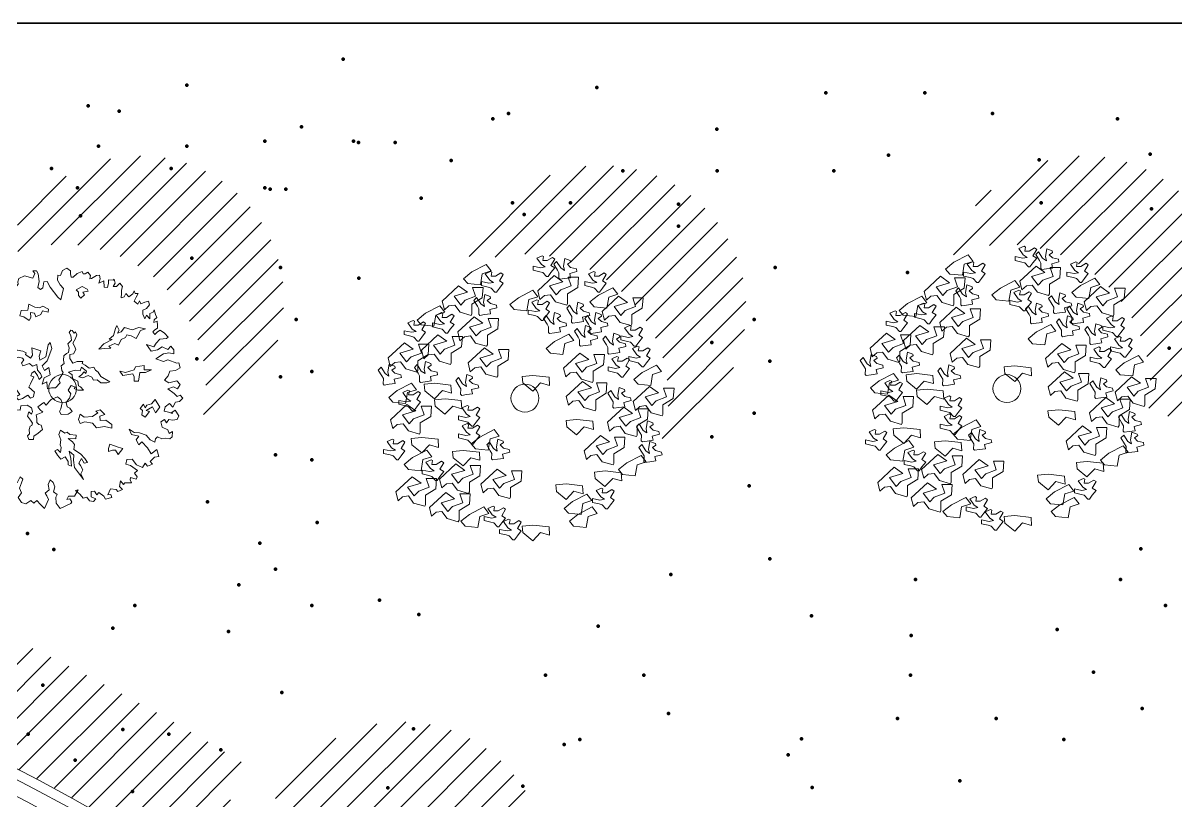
# Model space of a CAD drawing. Header units: millimetres. Extents: x 262 to 370, y -104 to 114.
# Drawn here: x 331.33 to 350.63, y 101.24 to 114.26 of the extents above; entities that cross this region are included whole.
import ezdxf

# ---------------------------------------------------------------- set-up
doc = ezdxf.new("R2010")
doc.units = ezdxf.units.MM
doc.header["$LTSCALE"] = 0.1
doc.layers.get('0').update_dxf_attribs({"lineweight": 9})
for name, color, linetype, lineweight in [('detalles', 2, 'Continuous', 9), ('gruesomarco', 20, 'Continuous', 100), ('letreros y cotas', 6, 'Continuous', 13), ('mobiliario', 3, 'Continuous', 13), ('terreno', 8, 'Continuous', 35)]:
    doc.layers.add(name, color=color, linetype=linetype, lineweight=lineweight)

# ---------------------------------------------------------------- blocks, each defined once
blk = doc.blocks.new('BRANCHO2', base_point=(16.83, 36.07))
for p, q in [((16.78256489369278, 36.09718241385954), (16.82440972142156, 36.10115080325709)), ((16.7857268308746, 36.07214155454837), (16.78256489369278, 36.09718241385954)), ((16.82440972142156, 36.10115080325709), (16.8867425573393, 36.09416231735898)), ((16.8867425573393, 36.09416231735898), (16.88865692736133, 36.06243613423904)), ((16.82354466026916, 36.04100382103861), (16.7857268308746, 36.07214155454837)), ((16.85344027342794, 36.07260582294585), (16.82354466026916, 36.04100382103861)), ((16.88865692736133, 36.06243613423904), (16.85344027342794, 36.07260582294585))]:
    blk.add_line(p, q)
blk = doc.blocks.new('BRANCHO1', base_point=(16.66, 36.12))
for p, q in [((16.57301832006208, 36.14979948632452), (16.63628943259033, 36.20833145586446)), ((16.67073213193272, 36.18366151489208), (16.6190050010522, 36.16825125039427)), ((16.63628943259033, 36.20833145586446), (16.67073213193272, 36.18366151489208)), ((16.70239922913031, 36.16825125039427), (16.69085524748258, 36.20218086784121)), ((16.69085524748258, 36.20218086784121), (16.73110147858231, 36.20218086784121)), ((16.73110147858231, 36.20218086784121), (16.72826279457058, 36.16210066237102)), ((16.58166053583114, 36.11593745775695), (16.57301832006208, 36.14979948632452)), ((16.6190050010522, 36.16825125039427), (16.64486856649246, 36.1343892218267)), ((16.64486856649246, 36.1343892218267), (16.66215299803059, 36.15290857477583)), ((16.66215299803059, 36.15290857477583), (16.70239922913031, 36.16825125039427)), ((16.72826279457058, 36.16210066237102), (16.68801656347085, 36.13749831027802)), ((16.59888188550234, 36.13134772225477), (16.58166053583114, 36.11593745775695)), ((16.62190676693086, 36.1343892218267), (16.59888188550234, 36.13134772225477)), ((16.64202988248073, 36.10667778128239), (16.62190676693086, 36.1343892218267)), ((16.68511479759218, 36.09437660523589), (16.64202988248073, 36.10667778128239)), ((16.68801656347085, 36.10052719325913), (16.68511479759218, 36.09437660523589)), ((16.68801656347085, 36.13749831027802), (16.68801656347085, 36.10052719325913))]:
    blk.add_line(p, q)
blk = doc.blocks.new('BRANCHO3', base_point=(16.71, 35.96))
for p, q in [((16.68987688445014, 36.03490605145767), (16.66975376890028, 36.0256463749831)), ((16.66975376890028, 36.0256463749831), (16.68697511857147, 36.0010440228901)), ((16.69561733434054, 36.03179696300635), (16.68987688445014, 36.03490605145767)), ((16.69271556846187, 36.01645428738792), (16.69561733434054, 36.03179696300635)), ((16.71, 36.01645428738792), (16.69271556846187, 36.01645428738792)), ((16.73012311554986, 36.02875546343441), (16.71, 36.01645428738792)), ((16.72431958379254, 35.99793493443878), (16.738702249452, 36.02260487541116)), ((16.738702249452, 36.02260487541116), (16.73012311554986, 36.02875546343441)), ((16.65537110324081, 35.99489343486685), (16.65537110324081, 35.97948317036904)), ((16.68407335269281, 35.98867525796422), (16.65537110324081, 35.99489343486685)), ((16.65537110324081, 35.97948317036904), (16.68123466868107, 35.97333258234578)), ((16.68123466868107, 35.97333258234578), (16.69271556846187, 35.97022349389447)), ((16.70135778423094, 35.99178434641554), (16.68407335269281, 35.98867525796422)), ((16.68697511857147, 36.0010440228901), (16.70135778423094, 35.99178434641554)), ((16.69271556846187, 35.97022349389447), (16.70709823412134, 35.95481322939666)), ((16.71283868401174, 35.95481322939666), (16.72431958379254, 35.97022349389447)), ((16.738702249452, 35.98867525796422), (16.72431958379254, 35.99793493443878)), ((16.72431958379254, 35.97022349389447), (16.738702249452, 35.98867525796422)), ((16.70709823412134, 35.95481322939666), (16.71283868401174, 35.95481322939666))]:
    blk.add_line(p, q)
blk = doc.blocks.new('TREEO')
at = {"yscale": 3.6, "zscale": 3.6}
for name, p, xscale, rotation in [('BRANCHO2', (-0.6262248537390777, 1.752432096724378), 3.599999999999999, 33.69006752598449), ('BRANCHO3', (0.5257751462609169, 1.752432096724353), 3.6, 315.0000000000102), ('BRANCHO2', (1.137775146260923, 1.428432096724366), 3.599999999999999, 33.69006752598449), ('BRANCHO3', (-0.5902248537390848, 1.248432096724351), 3.6, 315.0000000000102), ('BRANCHO2', (0.02177514626092131, 1.392432096724373), 3.599999999999999, 33.69006752598449), ('BRANCHO3', (0.7057751462609195, 1.140432096724372), 3.6, 315.0000000000102), ('BRANCHO2', (-1.274224853739077, 1.176432096724365), 3.599999999999999, 33.69006752598449), ('BRANCHO3', (0.38177514626092, 0.9964320967243496), 3.6, 315.0000000000102), ('BRANCHO3', (0.9577751462609206, 0.9964320967243496), 3.6, 315.0000000000102), ('BRANCHO3', (0.8137751462609109, 0.8164320967243599), 3.6, 315.0000000000102), ('BRANCHO2', (0.5257751462609169, 0.7804320967243672), 3.599999999999999, 33.69006752598449), ('BRANCHO3', (1.209775146260922, 0.7084320967243558), 3.6, 315.0000000000102), ('BRANCHO3', (-1.922224853739082, 0.2764320967243651), 3.6, 315.0000000000102), ('BRANCHO3', (-1.41822485373908, 0.3124320967243324), 3.6, 315.0000000000102), ('BRANCHO2', (1.749775146260916, 0.3484320967243764), 3.599999999999999, 33.69006752598449), ('BRANCHO3', (-0.8422248537390794, 0.1324320967243426), 3.6, 315.0000000000102), ('BRANCHO2', (-1.670224853739081, 0.09643209672437536), 3.599999999999999, 33.69006752598449), ('BRANCHO3', (1.28177514626092, -0.04756790327564714), 3.6, 315.0000000000102), ('BRANCHO3', (1.677775146260918, -0.5155679032756308), 3.6, 315.0000000000102), ('BRANCHO2', (-0.5182248537390799, -0.5515679032756236), 3.599999999999999, 33.69006752598449), ('BRANCHO3', (-0.4102248537390822, -0.7675679032756317), 3.6, 315.0000000000102), ('BRANCHO3', (1.713775146260911, -0.8035679032756502), 3.6, 315.0000000000102), ('BRANCHO2', (-1.454224853739079, -0.8395679032756431), 3.599999999999999, 33.69006752598449), ('BRANCHO2', (1.533775146260921, -0.9115679032756288), 3.599999999999999, 33.69006752598449), ('BRANCHO2', (0.7777751462609179, -1.451567903275624), 3.599999999999999, 33.69006752598449), ('BRANCHO2', (-0.6622248537390769, -1.631567903275639), 3.599999999999999, 33.69006752598449), ('BRANCHO2', (0.8497751462609164, -1.631567903275639), 3.599999999999999, 33.69006752598449)]:
    blk.add_blockref(name, p, dxfattribs=dict(at, xscale=xscale, rotation=rotation))
at = {"xscale": 3.6, "yscale": 3.6, "zscale": 3.6}
for name, p in [('BRANCHO3', (0.3457751462609272, 1.788432096724371)), ('BRANCHO3', (-0.3742248537390767, 1.572432096724363)), ('BRANCHO1', (0.5257751462609169, 1.464432096724359)), ('BRANCHO3', (1.065775146260925, 1.572432096724363)), ('BRANCHO1', (-0.8062248537390801, 1.320432096724362)), ('BRANCHO1', (1.425775146260917, 1.176432096724365)), ('BRANCHO3', (0.2737751462609159, 1.176432096724365)), ('BRANCHO3', (-1.454224853739079, 0.8884320967243713)), ('BRANCHO3', (-1.058224853739081, 0.9964320967243754)), ('BRANCHO1', (-0.5902248537390784, 0.8884320967243713)), ('BRANCHO3', (1.569775146260927, 0.8164320967243599)), ('BRANCHO1', (-1.562224853739077, 0.5284320967243661)), ('BRANCHO1', (-1.09422485373908, 0.6364320967243702)), ('BRANCHO1', (-0.4462248537390751, 0.4564320967243549)), ('BRANCHO1', (0.8857751462609219, 0.3844320967243692)), ('BRANCHO3', (1.389775146260924, 0.3844320967243692)), ('BRANCHO3', (1.677775146260918, 0.5284320967243661)), ('BRANCHO2', (0.1657751462609247, 0.2764320967243651)), ('BRANCHO3', (-1.526224853739078, -0.08356790327564001)), ('BRANCHO2', (-1.202224853739078, 0.168432096724361)), ('BRANCHO1', (0.9217751462609277, -0.01156790327562873)), ('BRANCHO1', (1.85777514626092, -0.08356790327564001)), ('BRANCHO2', (-1.058224853739081, -0.0475679032756216)), ('BRANCHO1', (-1.526224853739078, -0.335567903275641)), ('BRANCHO3', (-0.6982248537390761, -0.2995679032756226)), ('BRANCHO1', (1.497775146260915, -0.3715679032756339)), ('BRANCHO3', (-0.6982248537390761, -0.5515679032756236)), ('BRANCHO2', (0.7777751462609179, -0.335567903275641)), ('BRANCHO2', (-1.382224853739081, -0.587567903275642)), ('BRANCHO1', (1.173775146260916, -0.7675679032756317)), ('BRANCHO3', (-1.742224853739079, -0.7675679032756317)), ('BRANCHO3', (-1.202224853739078, -1.055567903275626)), ('BRANCHO2', (-0.8062248537390801, -0.7675679032756317)), ('BRANCHO1', (-0.8422248537390794, -1.16356790327563)), ('BRANCHO1', (-0.2662248537390789, -1.235567903275641)), ('BRANCHO2', (1.173775146260916, -1.055567903275626)), ('BRANCHO1', (-1.454224853739079, -1.343567903275645)), ('BRANCHO2', (0.633775146260921, -1.235567903275641)), ('BRANCHO1', (-0.9862248537390764, -1.559567903275628)), ('BRANCHO3', (1.173775146260916, -1.451567903275624)), ('BRANCHO3', (-0.3382248537390774, -1.703567903275625)), ('BRANCHO3', (-0.1222248537390756, -1.88356790327564)), ('BRANCHO2', (0.1657751462609247, -1.811567903275629))]:
    blk.add_blockref(name, p, dxfattribs=at)
blk = doc.blocks.new('arbol1')
at = {"color": 0, "linetype": 'ByBlock'}
for points in [[(98.430052415685, 86.90007055756854), (98.53582258097981, 86.82122911186539), (98.58767070122246, 86.7714345145792), (98.63744489665532, 86.79218226344844), (98.68099731765909, 86.74238766616224), (98.6229274229874, 86.68636874421529), (98.55863575388662, 86.67806964466757), (98.5150833328828, 86.59300387430366), (98.4570134382111, 86.65732189579833), (98.38649999468123, 86.59922819896445), (98.36576074658421, 86.52868585280899), (98.5150833328828, 86.49133990484435), (98.47982661111786, 86.49133990484435), (98.55034005464779, 86.54320927701747), (98.61463172374857, 86.44984440710584), (98.58767070122246, 86.38552638561117), (98.5088615584537, 86.37722728606349), (98.44456988935292, 86.38552638561117), (98.40723924277825, 86.33365701343808), (98.37198252101331, 86.38552638561117), (98.31391262634162, 86.34818043764653), (98.33672579924837, 86.25689034262186), (98.430052415685, 86.21332006999643), (98.45079166378201, 86.15522637316252), (98.5088615584537, 86.18427322157947), (98.50056585921493, 86.09920745121556), (98.46530913744994, 86.06186150325092), (98.39272176911032, 86.0763849274594), (98.32843010000954, 86.06186150325092), (98.25791665647961, 86.09920745121556), (98.22265993471467, 86.06186150325092), (98.21436423547584, 86.00584258130397), (98.13555509270714, 86.04733807904245), (98.06504164917726, 86.1261795247456), (97.95719755907265, 86.16352547271023), (97.86387094263603, 86.16974979737103), (97.78506179986732, 86.2278434942049), (97.82031852163226, 86.13447862429328), (97.94268008540473, 86.10543177587635), (97.89912766440096, 86.04733807904245), (97.94268008540473, 85.96227230867854), (97.99245428083759, 86.01206690596473), (98.09200267170337, 85.91247771139234), (98.15007256637506, 85.81288851681995), (98.24339918281169, 85.88343086297539), (98.27865590457668, 85.76931824419455), (98.20814246104675, 85.75479481998605), (98.13555509270714, 85.68217769894369), (98.17081181447207, 85.64068220120521), (98.09200267170337, 85.60333625324054), (98.05052417550928, 85.65520562541366), (98.00697175450557, 85.5825885043713), (97.9074233636398, 85.62615877699673), (97.83483599530018, 85.72574797156909), (97.7415093788635, 85.71952364690833), (97.72699190519563, 85.64068220120521), (97.80580104796434, 85.61785967744902), (97.92194083730772, 85.53279390708511), (97.87009271706512, 85.48922363445968), (97.91364513806889, 85.424905612965), (97.89912766440096, 85.38963443988729), (97.80580104796434, 85.41868128830424), (97.79957927353519, 85.37511101567884), (97.82031852163226, 85.32531641839262), (97.77054432619934, 85.32531641839262), (97.71247443152765, 85.32531641839262), (97.68551340900154, 85.29626956997566), (97.63573921356863, 85.36058759147036), (97.62122173990076, 85.26722272155874), (97.67099593533362, 85.21742812427254), (97.59218679256492, 85.18215695119483), (97.56315184522907, 85.21742812427254), (97.46982522879239, 85.22572722382023), (97.42627280778862, 85.12406325436092), (97.47812092803122, 85.13236235390863), (97.4905644768894, 85.08049298173552), (97.38479431159453, 85.05352090820548), (97.35575936425874, 85.10331550549168), (97.27695022148998, 85.16763352698635), (97.24169349972505, 85.12406325436092), (97.20436285315043, 85.18838127585559), (97.14836688328842, 85.18215695119483), (97.14836688328842, 85.095016405944), (97.22717602605712, 85.05974523286625), (97.18362360505336, 85.01617496024085), (97.11933193595257, 85.02447405978853), (97.0757795149488, 85.0887920812832), (97.01148784584802, 85.06804433241396), (96.9617136504151, 85.13236235390863), (96.8829045076464, 85.1966803754033), (96.92645692865017, 85.21120379961178), (96.86838703397848, 85.10331550549168), (96.7688386431127, 85.10331550549168), (96.73980369577686, 85.0452218086578), (96.78957789120977, 85.05974523286625), (96.82483461297471, 85.00995063558008), (96.80409536487764, 84.98090378716313), (96.62573783124321, 84.89583801679919), (96.56144616214237, 84.98920288671081), (96.5531504629036, 85.0887920812832), (96.57596363581035, 85.13236235390863), (96.51789374113866, 85.17385785164711), (96.53863298923568, 85.26099839689795), (96.51167196670951, 85.33154074305341), (96.45982384646697, 85.37511101567884), (96.42456712470198, 85.29626956997566), (96.445306372799, 85.21120379961178), (96.37479292926912, 85.15311010277787), (96.40382787660496, 85.10953983015247), (96.43286282394081, 85.0452218086578), (96.36649723003029, 84.89583801679919), (96.29598378650041, 84.96638036295465), (96.23791389182873, 85.0306983844493), (96.18813969639581, 84.98920288671081), (96.13836550096295, 85.0306983844493), (96.05333458376509, 84.97467946250234), (95.98074721542548, 84.99542721137158), (95.92267732075379, 85.08049298173552), (95.98074721542548, 85.15933442743864), (95.94549049366054, 85.23817587314178), (95.98074721542548, 85.32531641839262), (96.0014864635225, 85.38963443988729), (95.96000796732847, 85.424905612965), (95.9102337718956, 85.32531641839262), (95.86668135089184, 85.36888669101805), (95.84386817798509, 85.31701731884493), (95.85838565165301, 85.22572722382023), (95.75883726078723, 85.22572722382023), (95.65928886992151, 85.29626956997566), (95.60121897524982, 85.22572722382023), (95.55766655424605, 85.2900452453149), (95.53070553171989, 85.34606416726189), (95.45811816338028, 85.37511101567884), (95.47885741147729, 85.41868128830424), (95.4664138626191, 85.51204615821587), (95.45811816338028, 85.56184075550206), (95.47885741147729, 85.5825885043713), (95.43737891528326, 85.6323831016575), (95.35027407327573, 85.5244948075374), (95.37930902061157, 85.46017678604272), (95.25072568241, 85.49752273400739), (95.25072568241, 85.5825885043713), (95.18643401330917, 85.61785967744902), (95.20717326140618, 85.69670112315217), (95.25694745683904, 85.71952364690833), (95.19265578773826, 85.783841668403), (95.12214234420838, 85.7340470711168), (95.11384664496956, 85.7340470711168), (95.07236814877547, 85.79006599306379), (95.12836411863748, 85.83986059034999), (95.07236814877547, 85.92700113560082), (95.02881572777176, 85.9187020360531), (94.99355900600676, 85.96227230867854), (95.0350375022008, 85.98302005754778), (95.04333320143962, 86.0763849274594), (94.90645416399923, 86.04111375438168), (94.90645416399923, 86.11165610053712), (94.90645416399923, 86.18427322157947), (94.8649756678052, 86.19879664578798), (94.82142324680137, 86.2278434942049), (94.8131275475626, 86.26311466728262), (94.79238829946553, 86.37722728606349), (94.77164905136851, 86.39175071027196), (94.78616652503644, 86.40627413448044), (94.82764502123052, 86.48511558018359), (94.74883587846182, 86.50586332905283), (94.71357915669682, 86.53491017746978), (94.79238829946553, 86.57848045009519), (94.8649756678052, 86.68636874421529), (94.93548911133507, 86.68636874421529), (95.02881572777176, 86.76521018991843), (95.07858992320462, 86.71334081774529), (95.07858992320462, 86.82952821141308), (95.02881572777176, 86.88554713336006), (94.95622835943209, 86.78595793878767), (94.92926733690598, 86.82952821141308), (94.84216249489845, 86.82952821141308), (94.8131275475626, 86.76521018991843), (94.74261410403267, 86.77765883923996), (94.71357915669682, 86.80670568765692), (94.6202525402602, 86.86479938449082), (94.68454420936098, 86.90836965711622), (94.71357915669682, 87.01418317634938), (94.59121759292435, 87.04323002476633), (94.6140307658311, 87.1573426435472), (94.70735738226773, 87.18638949196415), (94.75713157770059, 87.17186606775567), (94.78616652503644, 87.23618408925034), (94.8919366903313, 87.25070751345882), (94.90645416399923, 87.30050211074501), (94.87741921666338, 87.34407238337042), (94.8131275475626, 87.4436615779428), (94.74261410403267, 87.466484101699), (94.6990616830289, 87.51627869898519), (94.72187485593565, 87.57437239581907), (94.78616652503644, 87.59512014468834), (94.90023238957014, 87.6013444693491), (94.8919366903313, 87.65943816618301), (94.82764502123052, 87.72375618767768), (94.8649756678052, 87.82334538225007), (94.82142324680137, 87.89596250329242), (94.88571491590221, 87.93953277591783), (95.00807647967468, 87.92500935170938), (95.08688562244345, 87.95198142523941), (95.07236814877547, 88.03912197049021), (94.99978078043591, 88.0951408924372), (95.04333320143962, 88.16775801347956), (95.15117729154423, 88.21755261076578), (95.20095148697709, 88.2963940564689), (95.18643401330917, 88.36901117751125), (95.34405229884658, 88.38353460171973), (95.35027407327573, 88.3544877533028), (95.45811816338028, 88.37523550217205), (95.45811816338028, 88.41880577479748), (95.45189638895118, 88.47482469674443), (95.4726356370482, 88.48934812095291), (95.47885741147729, 88.48934812095291), (95.55766655424605, 88.46237604742288), (95.64477139625359, 88.51217064470907), (95.63647569701476, 88.5391427182391), (95.64477139625359, 88.61175983928146), (95.68832381725736, 88.61175983928146), (95.75883726078723, 88.57648866620374), (95.88742059898885, 88.58271299086451), (95.88742059898885, 88.6055355146207), (95.92267732075379, 88.65533011190689), (95.9164555463247, 88.69060128498461), (95.93719479442171, 88.74869498181852), (96.03052141085834, 88.790190479557), (96.16740044829879, 88.75491930647928), (96.20265717006373, 88.8337607521824), (96.16740044829879, 88.87733102480783), (96.23169211739958, 88.87733102480783), (96.26072706473542, 88.82753642752164), (96.27524453840334, 88.69682560964537), (96.25243136549659, 88.59723641507298), (96.29598378650041, 88.56196524199527), (96.33953620750412, 88.59101209041222), (96.3540536811721, 88.69060128498461), (96.41004965103406, 88.69682560964537), (96.45982384646697, 88.6055355146207), (96.59048110947822, 88.43332919900593), (96.64025530491108, 88.38975892638052), (96.68173380110517, 88.58271299086451), (96.62573783124321, 88.64080668769842), (96.58218541023939, 88.71964813340156), (96.59048110947822, 88.80471390376547), (96.63195960567231, 88.79848957910468)], [(96.63195960567231, 88.79848957910468), (96.66721632743725, 88.88355534946862), (96.73980369577686, 88.91882652254634), (96.79787359044855, 88.87733102480783), (96.79787359044855, 88.82753642752164), (96.81239106411647, 88.76944273068776), (96.84764778588146, 88.76944273068776), (96.91193945498225, 88.8337607521824), (96.99697037218004, 88.86280760059935), (97.01148784584802, 88.82753642752164), (97.04674456761296, 88.82753642752164), (97.09029698861673, 88.85450850105167), (97.1338494096205, 88.79848957910468), (97.12555371038167, 88.7403958822708), (97.15458865771751, 88.74869498181852), (97.23339780048622, 88.79848957910468), (97.28317199591913, 88.80471390376547), (97.297689469587, 88.7403958822708), (97.27695022148998, 88.66985353611534), (97.35575936425874, 88.71134903385385), (97.36198113868784, 88.6055355146207), (97.42005103335953, 88.59723641507298), (97.43456850702745, 88.66985353611534), (97.43456850702745, 88.72587245806233), (97.51337764979615, 88.71964813340156), (97.53411689789323, 88.73417155761001), (97.54863437156109, 88.66985353611534), (97.51337764979615, 88.61175983928146), (97.56937361965817, 88.61175983928146), (97.62744351432985, 88.66985353611534), (97.67099593533362, 88.61175983928146), (97.6564784616657, 88.55366614244758), (97.6564784616657, 88.4976472205006), (97.64818276242687, 88.42503009945824), (97.70003088266947, 88.43955352366669), (97.72699190519563, 88.4976472205006), (97.77884002543817, 88.43955352366669), (97.84313169453901, 88.48934812095291), (97.86387094263603, 88.5391427182391), (97.88461019073304, 88.4976472205006), (97.9343843861659, 88.4976472205006), (97.89912766440096, 88.43332919900593), (97.86387094263603, 88.36901117751125), (97.92816261173681, 88.31714180533814), (97.95719755907265, 88.37523550217205), (97.97793680716967, 88.32544090488585), (98.04222847627045, 88.3544877533028), (98.10652014537129, 88.36901117751125), (98.12103761903921, 88.30469315601658), (98.0712634236063, 88.2465994591827), (98.01319352893461, 88.21755261076578), (98.01319352893461, 88.15323458927111), (98.04222847627045, 88.07439314356796), (98.0712634236063, 88.13248684040184), (98.12933331827799, 88.07439314356796), (98.12933331827799, 88.16153368881879), (98.18532928814, 88.18228143768803), (98.19984676180792, 88.22585171031346), (98.22265993471467, 88.14701026461032), (98.24339918281169, 88.0951408924372), (98.19984676180792, 88.05364539469872), (98.19362498737883, 88.01007512207329), (98.24962095724084, 88.03082287094253), (98.25791665647961, 87.9602805247871), (98.25791665647961, 87.91671025216166), (98.21436423547584, 87.88766340374471), (98.1791075137109, 87.852392230667), (98.21436423547584, 87.80882195804159), (98.25791665647961, 87.852392230667), (98.30146907748338, 87.88143907908395), (98.37198252101331, 87.83164448179775), (98.43627419011409, 87.76732646030308), (98.40723924277825, 87.74450393654689), (98.29317337824455, 87.72998051233844), (98.23510348357286, 87.66566249084377), (98.19362498737883, 87.6013444693491), (98.0712634236063, 87.64491474197453), (98.15007256637506, 87.53080212319367), (98.25791665647961, 87.5515498720629), (98.33672579924837, 87.6013444693491), (98.430052415685, 87.55984897161062), (98.47982661111786, 87.61586789355758), (98.52960080655077, 87.5515498720629), (98.52960080655077, 87.48723185056824), (98.44456988935292, 87.50175527477671), (98.35746504734539, 87.48723185056824), (98.22888170914376, 87.40216608020432), (98.35746504734539, 87.35859580757892), (98.430052415685, 87.38764265599585), (98.57937500198364, 87.32954895916197), (98.61463172374857, 87.33784805870965), (98.63744489665532, 87.25070751345882), (98.55863575388662, 87.20921201572031), (98.46530913744994, 87.19468859151186), (98.43627419011409, 87.11584714580869), (98.37198252101331, 87.04323002476633), (98.44456988935292, 86.99965975214093), (98.57937500198364, 87.03700570010557), (98.63744489665532, 86.9726876786109), (98.5938924756515, 86.90007055756854), (98.52337903212162, 86.93534173064626), (98.430052415685, 86.90007055756854)]]:
    blk.add_lwpolyline(points, dxfattribs=at)
for points in [[(96.9978682352567, 88.61274682132492), (96.89794063303106, 88.55544776785874), (96.93328088259864, 88.52009303274133), (96.93328088259864, 88.46279397927515), (96.97593290793884, 88.4189053425776), (97.03320848482429, 88.47620439604381), (97.00518001102932, 88.52009303274133), (97.09779583748235, 88.53350344951), (97.07707913945995, 88.57007731342458)], [(96.28131420954105, 88.25432295496199), (96.20332193463321, 88.26895250052783), (96.10339433240756, 88.31893678121108), (96.08877078086232, 88.21896821984456), (95.97421962709143, 88.21165344706162), (95.95228429977362, 88.12509530246376), (96.01687165243163, 88.10437011291219), (96.10948747888472, 88.04707105944601), (96.13873458197514, 88.09705534012926), (96.13142280620252, 88.17629871194418), (96.19601015886059, 88.16898393916128), (96.2179454861784, 88.10437011291219), (96.30324953685886, 88.14703962081254), (96.33249663994928, 88.20433867427872), (96.42511246640231, 88.18239435592994), (96.43242424217493, 88.23359776541037), (96.3385897864265, 88.28358204609367)], [(96.48238804328776, 86.91571953568814), (96.54697539594582, 86.91571953568814), (96.62496767085361, 87.00105855148882), (96.60425097283127, 87.05104283217207), (96.63959122239885, 87.10834188563828), (96.6761501012619, 87.17295571188737), (96.65421477394409, 87.2083104470048), (96.64690299817147, 87.28755381881973), (96.6968667992843, 87.3229085539372), (96.68224324773905, 87.38020760740338), (96.68955502351167, 87.4521362064354), (96.73342567814734, 87.49480571433574), (96.76876592771498, 87.50943525990158), (96.77607770348754, 87.5886786317165), (96.75414237616974, 87.65329245796562), (96.81872972882775, 87.7179062842147), (96.80410617728256, 87.79593052723251), (96.77607770348754, 87.84591480791576), (96.80410617728256, 87.88248867183034), (96.82604150460037, 87.87517389904744), (96.86138175416801, 87.8325043911471), (96.88331708148581, 87.8532295806987), (96.90525240880368, 87.80324530001542), (96.88331708148581, 87.74594624654924), (96.84066505614561, 87.66670287473428), (96.86869352994063, 87.61671859405104), (96.89062885725843, 87.55941954058486), (96.84797683191823, 87.48871007034998), (96.79070125503279, 87.47408052478414), (96.79070125503279, 87.40946669853503), (96.84066505614561, 87.3302233267201), (96.91256418457624, 87.35948241785178), (97.00518001102932, 87.35948241785178), (96.9978682352567, 87.3229085539372), (97.04783203636953, 87.29486859160266), (97.11241938902754, 87.24488431091939), (97.19163029323084, 87.26560950047099), (97.21965876702586, 87.21562521978774), (97.26231079236607, 87.1802704846703), (97.30618144700168, 87.10834188563828), (97.4560728503402, 87.01568809705466), (97.40610904922733, 87.00105855148882), (97.30618144700168, 87.00105855148882), (97.24890587011623, 87.05104283217207), (97.18431851745822, 87.0437280593892), (97.1550714143678, 87.09371234007244), (97.09779583748235, 87.12297143120412), (97.00518001102932, 87.08761669608668), (96.94059265837126, 87.10102711285538), (96.98324468371146, 87.13760097676993), (97.02711533834713, 87.18758525745321), (97.05514381214215, 87.15832616632156), (97.06976736368733, 87.19490003023614), (96.98324468371146, 87.26560950047099), (96.96252798568906, 87.20221480301905), (96.87600530571319, 87.21562521978774), (96.76876592771498, 87.1802704846703), (96.82604150460037, 87.13760097676993), (96.83335328037299, 87.07298715052085), (96.92596910682607, 87.0303176426205), (96.93328088259864, 86.95107427080555), (96.96983976146169, 86.93644472523971), (97.01980356257451, 86.87914567177353), (96.92596910682607, 86.87914567177353), (96.86138175416801, 86.9084047629052), (96.88331708148581, 86.9291299524568), (96.81141795305518, 86.95838904358848), (96.76145415194236, 86.87914567177353), (96.80410617728256, 86.81453184552441), (96.78338947926017, 86.74260324649242), (96.72611390237472, 86.67189377625755), (96.74683060039712, 86.59996517722553), (96.79070125503279, 86.57802085887676), (96.82604150460037, 86.52072180541057), (96.76145415194236, 86.47805229751023), (96.64690299817147, 86.47073752472733), (96.61887452437645, 86.52072180541057), (96.63959122239885, 86.56461044210809), (96.66152654971665, 86.66457900347461), (96.63959122239885, 86.72187805694082), (96.5823156455134, 86.76454756484117), (96.47507626751519, 86.72187805694082), (96.44704779372017, 86.69261896580915), (96.39586536331188, 86.62800513956006), (96.35321333797168, 86.67189377625755), (96.25328573574603, 86.59996517722553), (96.28862598531362, 86.55729566932519), (96.3385897864265, 86.50731138864191), (96.2240386326556, 86.46342275194439), (96.23866218420079, 86.40612369847821), (96.23866218420079, 86.33541422824334), (96.26790928729122, 86.30615513711169), (96.31056131263148, 86.29152559154585), (96.33249663994928, 86.22081612131097), (96.26059751151865, 86.15620229506186), (96.18869838308797, 86.10621801437861), (96.1813866073154, 86.05501460489819), (96.10339433240756, 86.05501460489819), (96.0814590050897, 86.11231365836437), (96.11679925465728, 86.14888752227895), (96.10948747888472, 86.22081612131097), (96.12411103042996, 86.27811517477716), (96.15335813352038, 86.28421081876292), (96.16676305577016, 86.32809945546043), (96.13142280620252, 86.37808373614371), (96.0814590050897, 86.44269756239282), (96.10339433240756, 86.51340703262767), (96.14604635774776, 86.47805229751023), (96.16676305577016, 86.52072180541057), (96.14604635774776, 86.58533563165969), (96.07414722931708, 86.62800513956006), (95.96690785131887, 86.61459472279137), (95.95959607554619, 86.54266612375935), (95.86698024909322, 86.54998089654225), (95.80970467220777, 86.62800513956006), (95.78045756911729, 86.67920854904048), (95.70855844068666, 86.66457900347461), (95.65859463957383, 86.60727995000843), (95.67321819111908, 86.55729566932519), (95.75242909532233, 86.51340703262767), (95.73049376800452, 86.47073752472733), (95.61594261423363, 86.51340703262767), (95.5087032362353, 86.52803657819351), (95.45142765934992, 86.47073752472733), (95.4441158835773, 86.59265040444262), (95.53063856355317, 86.59996517722553), (95.58060236466599, 86.63531991234296), (95.60863083846101, 86.70724851137498), (95.75242909532233, 86.74991801927533), (95.70855844068666, 86.81453184552441), (95.75974087109489, 86.84379093665609), (95.77314579334472, 86.77186233762407), (95.85235669754798, 86.77186233762407), (95.85235669754798, 86.84379093665609), (95.88769694711561, 86.90108999012227), (95.95228429977362, 86.80721707274154), (95.88769694711561, 86.76454756484117), (95.93156760175123, 86.71456328415789), (95.99493632511383, 86.73650760250666), (96.08877078086232, 86.79380665597284), (96.13142280620252, 86.74260324649242), (96.1813866073154, 86.76454756484117), (96.18869838308797, 86.80721707274154), (96.19601015886059, 86.84379093665609), (96.10339433240756, 86.9291299524568), (96.13142280620252, 86.98642900592299), (96.18869838308797, 87.10102711285538), (96.13873458197514, 87.11565665842119), (96.15335813352038, 87.16564093910446), (96.19601015886059, 87.19490003023614), (96.24597395997341, 87.12297143120412), (96.27522106306384, 87.058357604955), (96.3178730884041, 87.10102711285538), (96.29593776108624, 87.15832616632156), (96.24597395997341, 87.21562521978774), (96.23866218420079, 87.3094981371685), (96.16676305577016, 87.28023904603685), (96.11679925465728, 87.3229085539372), (96.00224810088645, 87.28755381881973), (95.98153140286405, 87.3302233267201), (96.01687165243163, 87.38752238018628), (95.99493632511383, 87.41678147131796), (95.93156760175123, 87.4314110168838), (95.82310959445749, 87.38752238018628), (95.78045756911729, 87.44482143365246), (95.7451173195497, 87.52406480546739), (95.68052996689164, 87.55210476780192), (95.63056616577882, 87.62403336683394), (95.63056616577882, 87.68864719308306), (95.59400728691577, 87.7240019282005), (95.52332678778055, 87.74594624654924), (95.47945613314494, 87.79593052723251), (95.4867679089175, 87.8605443534816), (95.56597881312075, 87.81787484558126), (95.63056616577882, 87.75326101933217), (95.7024652942095, 87.7386314737663), (95.7451173195497, 87.65329245796562), (95.90963227443342, 87.54600912381616), (96.00224810088645, 87.53137957825032), (96.05952367777189, 87.50212048711865), (96.04611875552212, 87.47408052478414), (96.13142280620252, 87.41678147131796), (96.16676305577016, 87.46676575200121), (96.15335813352038, 87.5886786317165), (96.30324953685886, 87.53869435103326), (96.27522106306384, 87.44482143365246), (96.28862598531362, 87.38020760740338), (96.38977221683473, 87.43750666086956), (96.42511246640231, 87.63866291239978), (96.46045271596995, 87.67401764751722), (96.48969981906038, 87.5740490861507), (96.41048891485713, 87.36679719063468), (96.32518486417666, 87.28755381881973), (96.36783688951687, 87.2083104470048), (96.43973601794755, 87.25951385648523), (96.46045271596995, 87.13760097676993), (96.3605251137443, 87.08761669608668), (96.32518486417666, 86.97911423314008), (96.4031771390845, 87.01568809705466), (96.41048891485713, 86.94375949802264), (96.41780069062975, 86.90108999012227)], [(97.8350665612204, 87.88980344461328), (97.70711048519979, 87.92515817973072), (97.64983490831435, 87.8532295806987), (97.58524755565628, 87.8325043911471), (97.6132760294513, 87.88248867183034), (97.57793577988366, 87.96051291484815), (97.55600045256585, 87.91052863416488), (97.52066020299822, 87.79593052723251), (97.44876107456759, 87.7313167009834), (97.49872487568041, 87.7240019282005), (97.35614524811456, 87.65329245796562), (97.27693434391125, 87.56673431336776), (97.36345702388712, 87.5740490861507), (97.47800817765801, 87.5813638589336), (97.44144929879496, 87.61671859405104), (97.54259553031602, 87.66060723074852), (97.60596425367868, 87.63134813961688), (97.64983490831435, 87.7240019282005), (97.72051540744951, 87.76057579211505), (97.74245073476737, 87.80324530001542), (97.814349863198, 87.78861575444958), (97.89965391387847, 87.74594624654924), (97.9289010169689, 87.79593052723251), (97.9715530423091, 87.87517389904744), (98.05807572228503, 87.90321386138194), (97.94352456851414, 87.92515817973072)], [(95.46273576788451, 87.12463523091591), (95.5346913611732, 87.19795075252483), (95.46273576788451, 87.31742789885044), (95.39078017459582, 87.24547007208614), (95.36770007863527, 87.26990857928911), (95.36770007863527, 87.41382423281772), (95.22243123935436, 87.43690504517608), (95.15047564606567, 87.41382423281772), (95.17491339472974, 87.31742789885044), (95.19935114339387, 87.26990857928911), (95.22243123935436, 87.19795075252483), (95.17491339472974, 87.14907373811889), (95.22243123935436, 87.10155441855755), (95.31882458130713, 87.17351224532186), (95.36770007863527, 87.12463523091591)], [(98.03412998842725, 87.22103156488316), (98.03412998842725, 87.29298939164747), (97.89021880184987, 87.26990857928911), (97.8657810531858, 87.22103156488316), (97.72186986660842, 87.17351224532186), (97.62547652465565, 87.19795075252483), (97.6743520219838, 87.12463523091591), (97.84134330452167, 87.14907373811889), (97.8657810531858, 87.10155441855755), (97.8657810531858, 87.02959659179325), (97.93773664647443, 87.02959659179325), (97.96217439513856, 87.17351224532186), (98.05856773709132, 87.17351224532186), (98.15496107904409, 87.22103156488316)], [(94.85673656317772, 87.05104283217207), (94.95666416540337, 87.10834188563828), (94.92132391583573, 87.13760097676993), (95.00053482003904, 87.15832616632156), (95.02125151806143, 87.07298715052085), (94.92132391583573, 87.00105855148882)], [(98.15800332451067, 86.6499494579088), (98.07879242030737, 86.62800513956006), (98.05076394651235, 86.58533563165969), (98.02151684342192, 86.64263468512587), (97.96424126653653, 86.57070608609388), (98.00689329187674, 86.53535135097641), (97.9934883696269, 86.46342275194439), (98.05076394651235, 86.42806801682696), (98.12266307494303, 86.52072180541057), (98.06538749805759, 86.53535135097641), (98.17262687605586, 86.59996517722553), (98.22259067716868, 86.499996615859), (98.29448980559937, 86.59265040444262), (98.21527890139612, 86.72187805694082)], [(96.96252798568906, 86.47805229751023), (97.02711533834713, 86.42806801682696), (97.16969496591298, 86.43538278960989), (97.25621764588885, 86.499996615859), (97.22697054279843, 86.52803657819351), (97.29886967122911, 86.54998089654225), (97.37686194613696, 86.47073752472733), (97.29155789545649, 86.44269756239282), (97.29886967122911, 86.37076896336077), (97.39148549768214, 86.37808373614371), (97.49141309990779, 86.30615513711169), (97.49141309990779, 86.24154131086257), (97.37076879965974, 86.27080040199425), (97.23428231857105, 86.2488560836455), (97.16969496591298, 86.32809945546043), (97.0405202605969, 86.34882464501203), (96.96252798568906, 86.32078468267753), (96.93328088259864, 86.38539850892661)], [(95.5346913611732, 86.33174144166404), (95.48717351654858, 86.35617994886701), (95.39078017459582, 86.2842221221027), (95.41521792325989, 86.23670280254137), (95.36770007863527, 86.1403064685741), (95.3432623299712, 86.11586796137112), (95.2713067366825, 86.16474497577707), (95.22243123935436, 86.11586796137112), (95.36770007863527, 85.94751380063957), (95.5346913611732, 86.01947162740387), (95.5346913611732, 86.11586796137112), (95.63108470312596, 86.18782578813543), (95.63108470312596, 86.23670280254137), (95.55912910983727, 86.25978361489973)], [(97.01980356257451, 85.3820555088698), (96.97593290793884, 85.47592842625056), (97.00518001102932, 85.54663789648544), (96.96983976146169, 85.61856649551746), (96.94059265837126, 85.6539212306349), (96.98324468371146, 85.73316460244985), (97.02711533834713, 85.6539212306349), (97.08439091523258, 85.66855077620073), (97.0405202605969, 85.73316460244985), (96.96983976146169, 85.81240797426477), (96.8552886076908, 85.88311744449965), (96.86869352994063, 85.9696755890975), (96.83335328037299, 86.01234509699785), (96.76145415194236, 86.06964415046403), (96.89062885725843, 86.0623293776811), (96.89794063303106, 86.12694320393021), (96.79070125503279, 86.13425797671312), (96.74683060039712, 86.17692748461349), (96.70417857505691, 86.15620229506186), (96.63227944662628, 86.20618657574516), (96.60425097283127, 86.13425797671312), (96.63959122239885, 86.04891896091243), (96.62496767085361, 85.96236081631457), (96.64690299817147, 85.9196913084142), (96.63227944662628, 85.83313316381637), (96.5823156455134, 85.88311744449965), (96.5396636201732, 85.86239225494802), (96.5823156455134, 85.79046365591603), (96.63959122239885, 85.72584982966691), (96.71149035082954, 85.7624236935815), (96.76145415194236, 85.68318032176654), (96.76145415194236, 85.62588126830036), (96.81872972882775, 85.60393694995162), (96.80410617728256, 85.73316460244985), (96.77607770348754, 85.85507748216511), (96.8552886076908, 85.79046365591603), (96.84797683191823, 85.70512464011532), (96.86869352994063, 85.58321176040002), (96.91865733105345, 85.51859793415093)], [(97.6743520219838, 85.89999448107824), (97.60103877599158, 85.92443298828121), (97.4571275894142, 85.97195230784254), (97.4340474934537, 85.89999448107824), (97.4340474934537, 85.85111746667229), (97.50600308674234, 85.87555597387527), (97.55352093136696, 85.87555597387527), (97.60103877599158, 85.80359814711096)], [(95.6659064153464, 85.46129888068475), (95.70855844068666, 85.511283161368), (95.67321819111908, 85.55395266926837), (95.6659064153464, 85.62588126830036), (95.60131906268839, 85.6612360034178), (95.63056616577882, 85.7624236935815), (95.68784174266426, 85.69049509454948), (95.72318199223184, 85.6331960410833), (95.75974087109489, 85.70512464011532), (95.79508112066253, 85.59662217716871), (95.79508112066253, 85.51859793415093), (95.73780554377709, 85.48933884301925), (95.78776934488991, 85.42472501677014)]]:
    blk.add_lwpolyline(points, close=True, dxfattribs=at)
blk = doc.blocks.new('sombras')
at = {"layer": 'letreros y cotas'}
h = blk.add_hatch(dxfattribs=at)
h.set_pattern_fill('ANSI31', color=256, scale=0.1, style=0)
h.set_pattern_definition([(45, (19.06233449662977, 4.353450338928951), (-0.2245064030267288, 0.2245064030267289), [])])
edge = h.paths.add_edge_path()
edge.add_arc((561.8031991810423, 160.2362083958853), 2.401428548737798, 294.4996074296767, 523.0853259866143)
edge.add_arc((560.5014998098437, 158.7496835911222), 2.401428548737798, -16.91467401338582, 114.4996074296767, ccw=False)
edge = h.paths.add_edge_path()
edge.add_arc((570.2882367456297, 160.5795384148594), 2.401428548737798, 294.4996074296767, 523.0853259866143)
edge.add_arc((568.9865373744311, 159.0930136100963), 2.401428548737798, -16.91467401338582, 114.4996074296767, ccw=False)
edge = h.paths.add_edge_path()
edge.add_arc((545.9974259155633, 160.2362083958853), 2.401428548737798, 294.4996074296767, 523.0853259866143)
edge.add_arc((544.6957265443648, 158.7496835911222), 2.401428548737798, -16.91467401338582, 114.4996074296767, ccw=False)
edge = h.paths.add_edge_path()
edge.add_arc((554.0650014778838, 160.3969733974548), 2.401428548737798, 294.4996074296767, 523.0853259866143)
edge.add_arc((552.7633021066853, 158.9104485926916), 2.401428548737798, -16.91467401338582, 114.4996074296767, ccw=False)
edge = h.paths.add_edge_path()
edge.add_arc((538.2592282124049, 160.3969733974548), 2.401428548737798, 294.4996074296767, 523.0853259866143)
edge.add_arc((536.9575288412063, 158.9104485926916), 2.401428548737798, -16.91467401338582, 114.4996074296767, ccw=False)
edge = h.paths.add_edge_path()
edge.add_arc((549.878802642306, 141.7685703210967), 2.401428548737798, 343.0853259866142, 474.4996074296768)
edge.add_arc((551.1805020135046, 143.2550951258598), 2.401428548737798, -65.5003925703233, 163.0853259866142, ccw=False)
edge = h.paths.add_edge_path()
edge.add_arc((570.1645120974815, 150.73203551137), 2.401428548737798, 294.4996074296767, 523.0853259866143)
edge.add_arc((568.862812726283, 149.2455107066069), 2.401428548737798, -16.91467401338582, 114.4996074296767, ccw=False)
edge = h.paths.add_edge_path()
edge.add_arc((570.5173901547341, 136.7984470085273), 2.401428548737798, 294.4996074296767, 523.0853259866143)
edge.add_arc((569.2156907835356, 135.3119222037642), 2.401428548737798, -16.91467401338582, 114.4996074296767, ccw=False)
edge = h.paths.add_edge_path()
edge.add_arc((559.8495910650225, 137.0723812948702), 2.401428548737798, 294.4996074296767, 523.0853259866143)
edge.add_arc((558.547891693824, 135.5858564901071), 2.401428548737798, -16.91467401338582, 114.4996074296767, ccw=False)
edge = h.paths.add_edge_path()
edge.add_arc((565.4065935227459, 136.8600620248719), 2.401428548737798, 294.4996074296767, 523.0853259866143)
edge.add_arc((564.1048941515473, 135.3735372201088), 2.401428548737798, -16.91467401338582, 114.4996074296767, ccw=False)
edge = h.paths.add_edge_path()
edge.add_arc((570.419889758662, 143.8379703723226), 2.401428548737798, 294.4996074296767, 523.0853259866143)
edge.add_arc((569.1181903874634, 142.3514455675594), 2.401428548737798, -16.91467401338582, 114.4996074296767, ccw=False)
edge = h.paths.add_edge_path()
edge.add_arc((547.1837606134568, 147.632050822173), 2.401428548737798, 294.4996074296767, 523.0853259866143)
edge.add_arc((545.8820612422583, 146.1455260174098), 2.401428548737798, -16.91467401338582, 114.4996074296767, ccw=False)
edge = h.paths.add_edge_path()
edge.add_arc((542.6484265062247, 150.9206917559727), 2.401428548737798, 294.4996074296767, 523.0853259866143)
edge.add_arc((541.3467271350262, 149.4341669512095), 2.401428548737798, -16.91467401338582, 114.4996074296767, ccw=False)
edge = h.paths.add_edge_path()
edge.add_arc((554.7700335800129, 138.0795385885129), 2.401428548737798, 294.4996074296767, 523.0853259866143)
edge.add_arc((553.4683342088143, 136.5930137837498), 2.401428548737798, -16.91467401338582, 114.4996074296767, ccw=False)
edge = h.paths.add_edge_path()
edge.add_arc((509.635711628407, 162.404834455171), 2.401428548737798, 294.4996074296755, 523.0853259866138)
edge.add_arc((508.3340122572084, 160.9183096504079), 2.401428548737798, -16.914674013386104, 114.4996074296755, ccw=False)
edge = h.paths.add_edge_path()
edge.add_arc((488.8644757262528, 161.5613777874689), 2.401428548737798, 294.4996074296755, 523.0853259866138)
edge.add_arc((487.5627763550543, 160.0748529827058), 2.401428548737798, -16.914674013386104, 114.4996074296755, ccw=False)
edge = h.paths.add_edge_path()
edge.add_arc((482.8286815177893, 161.6867744886931), 2.401428548737798, 294.4996074296755, 523.0853259866138)
edge.add_arc((481.5269821465907, 160.20024968393), 2.401428548737798, -16.914674013386104, 114.4996074296755, ccw=False)
edge = h.paths.add_edge_path()
edge.add_arc((477.2192772721673, 161.2630322471211), 2.401428548737798, 294.4996074296755, 523.0853259866138)
edge.add_arc((475.9175779009688, 159.7765074423579), 2.401428548737798, -16.914674013386104, 114.4996074296755, ccw=False)
edge = h.paths.add_edge_path()
edge.add_arc((477.1517357094789, 153.3761051314466), 2.401428548737798, 294.4996074296755, 523.0853259866138)
edge.add_arc((475.8500363382803, 151.8895803266834), 2.401428548737798, -16.914674013386104, 114.4996074296755, ccw=False)
edge = h.paths.add_edge_path()
edge.add_arc((477.3509302851997, 147.9987343229896), 2.401428548737798, 294.4996074296755, 523.0853259866138)
edge.add_arc((476.0492309140012, 146.5122095182265), 2.401428548737798, -16.914674013386104, 114.4996074296755, ccw=False)
edge = h.paths.add_edge_path()
edge.add_arc((475.2243093765505, 133.689917502514), 1.720709275836569, 353.8327702272225, 463.7521631890683)
edge.add_arc((476.5260087477491, 135.1764423072771), 1.720709275836569, -76.24783681093169, 173.8327702272225, ccw=False)
edge = h.paths.add_edge_path()
edge.add_arc((476.5260087477491, 130.8727675044206), 1.720709275836569, 283.7521631890682, 533.832770227222)
edge.add_arc((475.2243093765505, 129.3862426996575), 1.720709275836569, -6.1672297727780006, 103.75216318906809, ccw=False)
edge = h.paths.add_edge_path()
edge.add_arc((475.8739096616217, 96.24301988672508), 3.15180672505549, 300.5248985121823, 517.0600349041074)
edge.add_arc((474.5722102904232, 94.75649508196196), 3.15180672505549, -22.939965095892603, 120.52489851218229, ccw=False)
edge = h.paths.add_edge_path()
edge.add_arc((533.7874987604318, 95.8445717379604), 3.15180672505549, 300.5248985121831, 517.0600349041074)
edge.add_arc((532.4857993892333, 94.35804693319727), 3.15180672505549, -22.93996509589209, 120.52489851218229, ccw=False)
h = blk.add_hatch(dxfattribs=at)
h.set_pattern_fill('ANSI31', color=256, scale=0.1, style=0)
h.set_pattern_definition([(45, (-3.558730331755896, -38.18793785822481), (-0.2245064030267288, 0.2245064030267289), [])])
edge = h.paths.add_edge_path()
edge.add_line((529.5147687744777, 135.9285951774046), (530.8164681456763, 137.4151199821677))
edge.add_line((530.8164681456763, 137.4151199821677), (540.0986599756184, 152.556476589496))
edge.add_arc((518.7693332916899, 117.9165830675717), 40.68000000000007, 58.37754079463713, 109.3999415243332)
edge.add_line((505.257057607122, 156.2868945834329), (502.5552653063323, 163.8169795731162))
edge.add_arc((518.7693332916899, 117.9165830675717), 48.68000000000001, 109.4554934005552, 139.9553513839168)
edge.add_arc((517.4676339204914, 116.4300582628085), 48.68000000000001, 109.45549340055521, 137.6295820323732, ccw=False)
edge.add_line((501.2535659351338, 162.3304547683531), (503.9553582359234, 154.8003697786698))
edge.add_arc((517.4676339204914, 116.4300582628085), 40.68000000000007, 58.37754079463713, 109.3999415243332, ccw=False)
edge.add_line((538.7969606044198, 151.0699517847328), (529.5147687744777, 135.9285951774046))

msp = doc.modelspace()

# ---------------------------------------------------------------- linework, layer by layer
at = {"layer": 'detalles'}
for radius in [40.27000000000007, 39.77000000000007, 38.97000000000008, 37.77000000000007]:
    msp.add_arc((312.5002751304191, 65.66010991252176), radius, 58.37754079463713, 172.6902816954897, dxfattribs=at)
at = {"layer": 'gruesomarco'}
for p in [(336.6839610873741, 113.6546093978525), (334.0705194990824, 113.2194567655014), (340.9345914978194, 113.1789241274354), (344.7676391125089, 113.091893511587), (346.4228182555718, 113.091893511587), (332.4153396339444, 112.8713351958893), (332.9380282404327, 112.784304580041), (339.4536411681775, 112.7437719419749), (347.5553095142215, 112.7437719419749), (335.9870429453895, 112.5232131793866), (339.1922975870086, 112.6567413261265), (349.6460624960247, 112.6567413261265), (342.9382297118746, 112.4826805413205), (332.5895691694405, 112.1980477256843), (334.0705194990824, 112.1980477256843), (335.3772402932282, 112.285077894642), (336.858189900795, 112.285077894642), (336.9453046685431, 112.2621222256228), (337.5551080427796, 112.2621222256228), (338.495379445024, 111.9604977400117), (345.8130156034105, 112.04752835586), (348.3349210274876, 111.9719047049185), (350.1923432764227, 112.0647051247816), (331.8055369817831, 111.8269695932717), (333.8091751958382, 111.8269695932717), (341.3695876696084, 111.7863038651922), (342.9483966568311, 111.7863038651922), (344.8986897913297, 111.7863038651922), (332.2411108205234, 111.5018041395694), (335.3772402932282, 111.5018041395694), (335.4643550609764, 111.4788480236596), (335.7256986421453, 111.4788480236596), (337.9906811594447, 111.3277429078727), (339.5218454710548, 111.248406069425), (340.4942275412757, 111.248406069425), (342.2982989453315, 111.2295013460133), (348.3705235503604, 111.248406069425), (332.2880586843349, 111.0305150219199), (339.7163216430902, 111.0540777513274), (350.2180497560401, 111.1512419103762), (342.2982989453315, 110.8582996665607), (334.150761263262, 110.3214541031074), (335.6391291952813, 110.1648552259242), (343.9150263547462, 110.1648552259242), (346.134044395588, 110.0824356125157), (336.9458499894271, 109.9907939942275), (335.9004734985255, 109.2945504081126), (343.5665680058292, 109.2945504081126), (342.8555254687565, 108.9094908494346), (350.5097644678597, 108.8193009965574), (334.2394614292839, 108.6374344209276), (343.8279115869981, 108.5983068219978), (335.6391291952813, 108.337215868234), (336.1618170796946, 108.4242460371917), (343.5665680058292, 107.7280024510768), (342.8555254687565, 107.3318837117612), (335.5520144275333, 107.0317588649619), (336.1618170796946, 106.9447286960042), (343.4794532380811, 106.5095765105438), (334.4168617613277, 106.2443538199353), (336.2489318474426, 105.9003630933865), (331.4010573266268, 105.7125579480515), (331.8445578542253, 105.4466601034968), (335.2906701242891, 105.5522415237745), (350.0379994273919, 105.4547939305645), (343.8279115869981, 105.29115012312), (335.5520144275333, 105.117089338314), (342.1727324439352, 105.0300587224656), (334.9422110532967, 104.8559979376595), (346.2671236397936, 104.9430281066172), (349.6985566431684, 104.9460173997489), (337.2943083383443, 104.5949065370052), (333.1999171424858, 104.5078759211568), (336.1618170796946, 104.5078759211568), (350.4486296034001, 104.5078759211568), (337.9500703576769, 104.3597249631807), (344.5248297289828, 104.3338151363507), (332.8300873562296, 104.1311489197475), (334.7679822398758, 104.0727237356963), (340.9531264175375, 104.1597543515447), (348.6351816758452, 104.1055531905092), (346.1917253833207, 104.0038200366053), (340.0716456512561, 103.3392564632778), (341.7173301463932, 103.3392564632778), (346.1841883210607, 103.3392564632778), (349.246045824604, 103.3934207476332), (331.6575074203917, 103.1724956448199), (335.6586637831235, 103.0535795025045), (342.1301559214715, 102.701776773178), (350.0605313562826, 102.7830216414355), (345.963203536161, 102.6147461573296), (347.6183826792239, 102.6147461573296), (331.4150467092111, 102.3536547566752), (332.9976597099992, 102.4331511985435), (333.7671439942586, 102.3536547566752), (337.861535190117, 102.4406853725235), (334.6382909496641, 102.0925638029114), (340.3878620106606, 102.1795939718691), (340.6492055918296, 102.2666245877175), (344.359132937044, 102.2743556891417), (348.7508739378736, 102.2666245877175), (332.1990788968686, 101.9185025712147), (344.1337941355267, 102.005533187063), (347.0085800270626, 101.5703810016026), (333.157340620022, 101.3963202167965), (337.4326661960286, 101.4581924351763), (339.690943868676, 101.4833503857542), (344.5385035234125, 101.4599055797789)]:
    msp.add_point(p, dxfattribs=at)
at = {"layer": 'mobiliario'}
for centre in [(331.990170051134, 108.1405002424049), (347.795943316613, 108.1405002424049), (339.7283677542925, 107.9797352408354)]:
    msp.add_circle(centre, 0.2332020121282548, dxfattribs=at)
for radius in [40.68000000000007, 40.52000000000007]:
    msp.add_arc((312.5002751304191, 65.66010991252176), radius, 58.37754079463713, 172.6902816954897, dxfattribs=at)
at = {"layer": 'terreno'}
msp.add_line((268.500275130419, 114.2601099125218), (366.5002751304191, 114.2601099125218), dxfattribs=at)

# ---------------------------------------------------------------- block references
at = {"layer": 'detalles'}
msp.add_blockref('sombras', (-204.9685533253129, -50.75897153841009), dxfattribs=at)
at = {"layer": 'mobiliario', "xscale": 1.2, "yscale": 1.2, "zscale": 1.2}
for p in [(339.6878955483278, 107.892638929943), (347.7554711106483, 108.0534039315125)]:
    msp.add_blockref('TREEO', p, dxfattribs=at)
at = {"layer": 'mobiliario'}
msp.add_blockref('arbol1', (235.3217884706041, 21.23527324646), dxfattribs=at)

doc.saveas('drawing.dxf')
